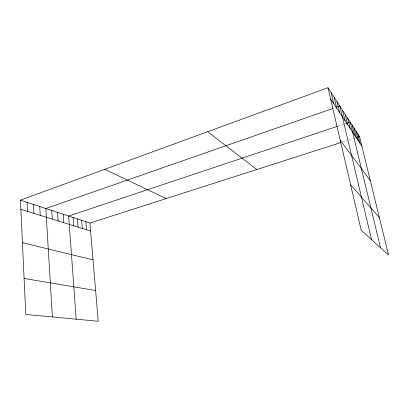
<?xml version="1.0" encoding="UTF-8"?>
<svg xmlns="http://www.w3.org/2000/svg" width="409" height="409" viewBox="0 0 409 409"><rect width="100%" height="100%" fill="white"/><g stroke="black" fill="none" stroke-linecap="round" stroke-linejoin="round"><path stroke-width="0.31" stroke-dasharray="2.04 1.53" d="M338.044 126.11L343.299 124.356M343.872 124.167L345.59 123.595M342.466 142.046L353.212 138.6M353.785 138.416L355.513 137.864"/><path stroke-width="0.61" d="M20.45 200.139L89.929 223.043L98.211 321.264L25.777 314.455L20.45 200.139L327.992 87.736L359.542 136.57L388.55 255.083L361.224 230.282L327.992 87.736M332.962 108.451L45.823 208.503L52.383 316.955M335.825 107.455L339.828 106.059L371.571 239.674M337.44 126.315L68.666 216.029L76.181 319.194M346.162 123.4L350.17 122.066L380.518 247.793M89.929 223.043L340.661 142.623M356.091 137.675L359.542 136.57M24.095 278.442L95.619 290.518M22.434 242.736L93.032 259.853M20.879 209.362L90.604 231.034M104.74 169.331L166.141 198.595M207.685 131.708L256.811 169.52M350.615 184.766L379.383 217.634M340.222 140.195L370.319 180.604M330.625 99.029L361.873 146.09M357.757 133.815L360.109 143.436M355.932 130.987L358.299 140.716M354.061 128.089L356.449 137.925M352.139 125.113L354.547 135.062M347.711 118.257L350.16 128.457M345.17 114.321L347.645 124.663M342.543 110.256L345.048 120.747M337.021 101.713L339.577 112.511M334.117 97.214L336.699 108.175M331.111 92.557L333.718 103.681M85.844 221.693L86.509 229.761M81.677 220.323L82.327 228.462M77.429 218.922L78.063 227.133M73.088 217.491L73.712 225.783M63.17 214.219L63.763 222.69M57.536 212.363L58.109 220.932M51.754 210.456L52.306 219.127M39.734 206.494L40.24 215.379M33.477 204.434L33.962 213.426M27.055 202.312L27.51 211.422"/></g></svg>
